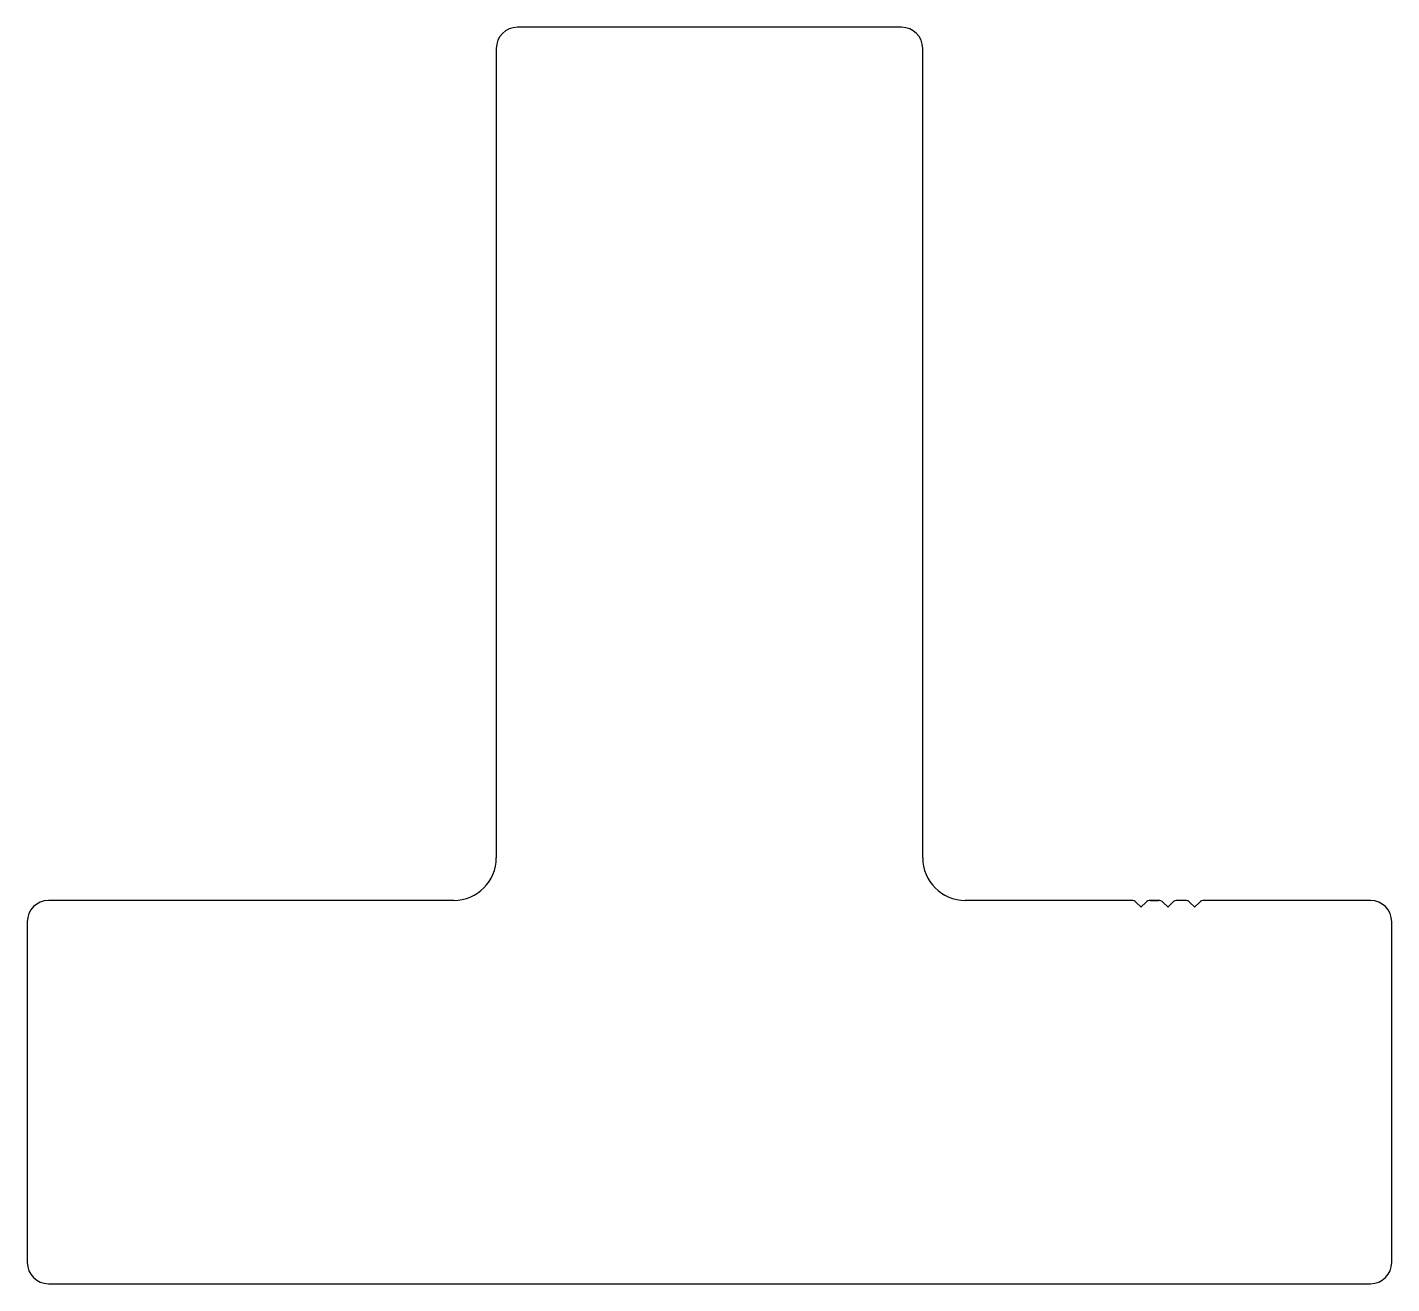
# Model space of a CAD drawing. Header units: inches. Extents: x -24.3 to 26.5, y 1.1 to 47.9.
import ezdxf

# ---------------------------------------------------------------- set-up
doc = ezdxf.new("R2010")
doc.units = ezdxf.units.IN
doc.header["$MEASUREMENT"] = 0

msp = doc.modelspace()

# ---------------------------------------------------------------- linework, layer by layer
at = {"color": 3}
for p, q in [((8.294, 47.909), (-6.001, 47.909)), ((-6.791, 47.119), (-6.791, 16.985)), ((9.084, 16.985), (9.084, 47.119)), ((-8.378, 15.397), (-23.459, 15.397)), ((-23.459, 15.397), (-23.459, 15.397)), ((16.859, 15.397), (10.672, 15.397)), ((16.859, 15.397), (16.859, 15.397)), ((17.207, 15.153), (17.036, 15.324)), ((17.389, 15.324), (17.218, 15.153)), ((17.859, 15.397), (17.566, 15.397)), ((17.566, 15.397), (17.859, 15.397)), ((17.859, 15.397), (17.566, 15.397)), ((17.566, 15.397), (17.859, 15.397)), ((17.859, 15.397), (17.566, 15.397)), ((18.207, 15.153), (18.036, 15.324)), ((18.389, 15.324), (18.218, 15.153)), ((18.859, 15.397), (18.566, 15.397)), ((19.207, 15.153), (19.036, 15.324)), ((19.389, 15.324), (19.218, 15.153)), ((25.753, 15.397), (19.566, 15.397)), ((19.566, 15.397), (19.566, 15.397)), ((-24.253, 14.603), (-24.253, 1.916)), ((26.547, 1.916), (26.547, 14.603)), ((-23.459, 1.122), (25.753, 1.122)), ((25.753, 1.122), (25.753, 1.122))]:
    msp.add_line(p, q, dxfattribs=at)
for centre, radius, start, end in [((-6.001, 47.119), 0.79, 90, 180), ((8.294, 47.119), 0.79, 0, 90), ((-8.378, 16.985), 1.588, 270, 360), ((10.672, 16.985), 1.588, 180, 270), ((-23.459, 14.603), 0.794, 90, 180), ((16.859, 15.147), 0.25, 45, 90), ((17.566, 15.147), 0.25, 90, 135), ((17.859, 15.147), 0.25, 45, 90), ((18.566, 15.147), 0.25, 90, 135), ((18.859, 15.147), 0.25, 45, 90), ((19.566, 15.147), 0.25, 90, 135), ((25.753, 14.603), 0.794, 0, 90), ((17.213, 15.159), 0.008, 225, 315), ((18.213, 15.159), 0.008, 225, 315), ((19.213, 15.159), 0.008, 225, 315), ((-23.459, 1.916), 0.794, 180, 270), ((25.753, 1.916), 0.794, 270, 0)]:
    msp.add_arc(centre, radius, start, end, dxfattribs=at)

doc.saveas('drawing.dxf')
